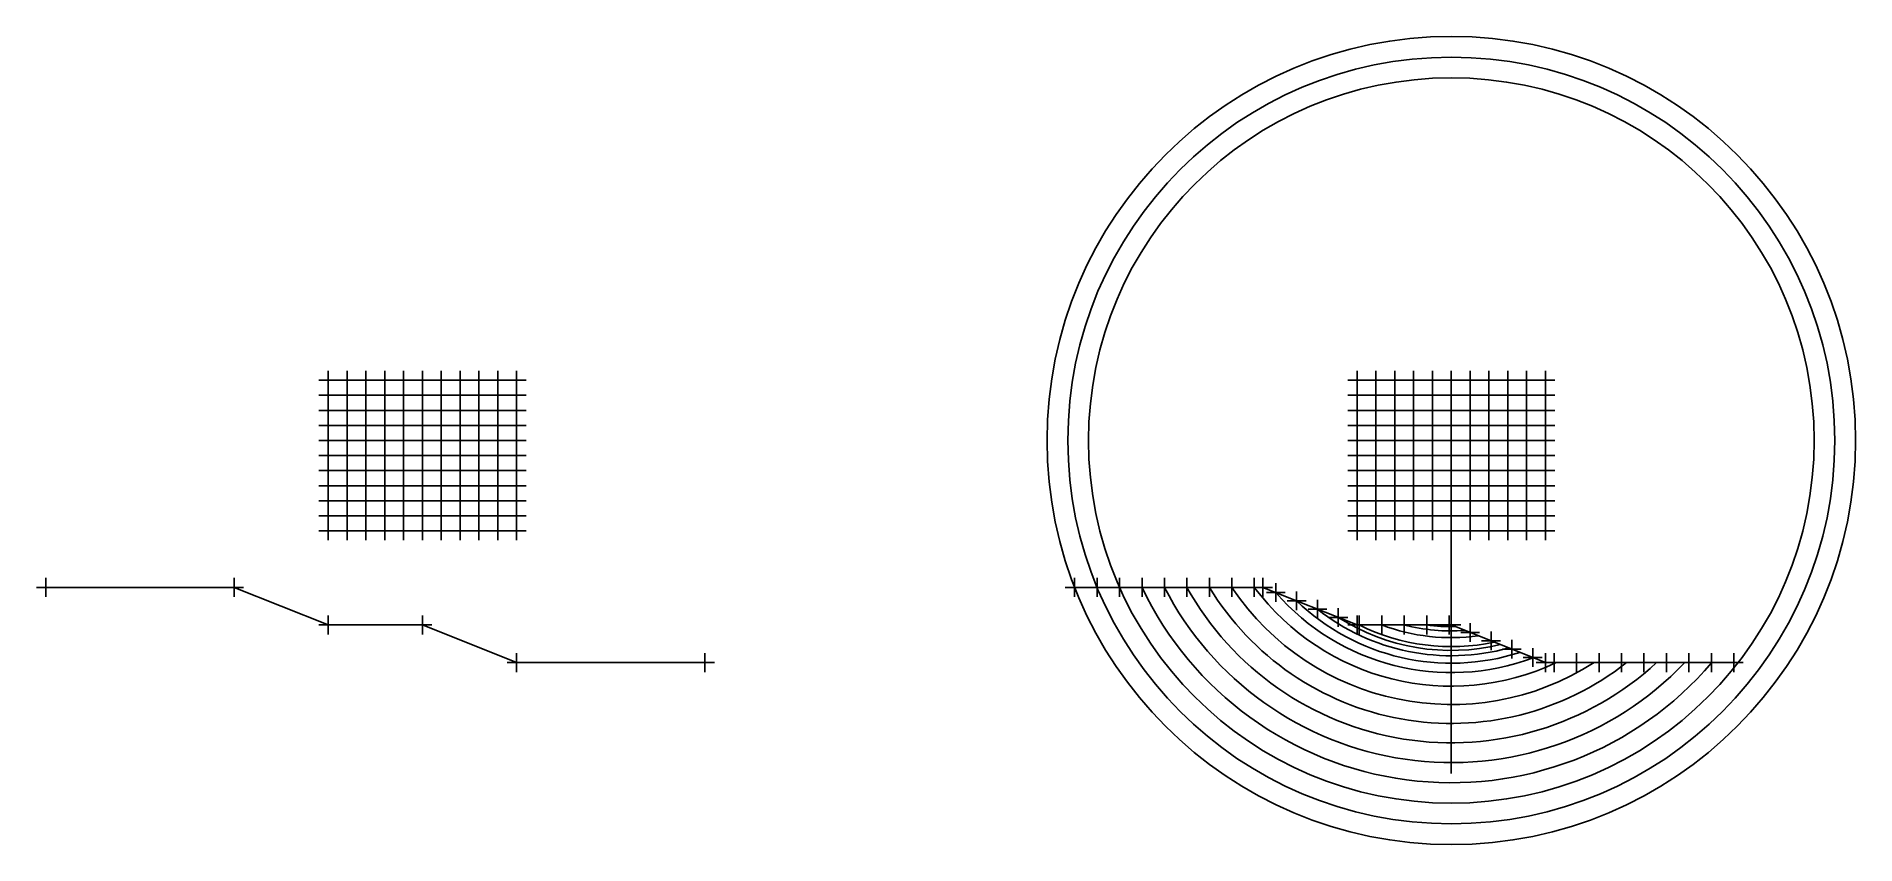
# Model space of a CAD drawing. Header units: millimetres. Extents: x 9.5 to 106.1, y -4.7 to 38.3.
import ezdxf

# ---------------------------------------------------------------- set-up
doc = ezdxf.new("R2010")
doc.units = ezdxf.units.MM
doc.header["$PDMODE"] = 2
doc.header["$PDSIZE"] = 0.5
for name, color, linetype in [('Entrada_salida', 5, 'Continuous'), ('Puntos', 1, 'Continuous'), ('Seccion', 70, 'Continuous')]:
    doc.layers.add(name, color=color, linetype=linetype)

msp = doc.modelspace()

# ---------------------------------------------------------------- linework, layer by layer
at = {"layer": 'Entrada_salida'}
for points in [[(25, 20), (35, 20)], [(25, 20), (25, 12)], [(26, 20), (26, 12)], [(27, 20), (27, 12)], [(28, 20), (28, 12)], [(29, 20), (29, 12)], [(30, 20), (30, 12)], [(31, 20), (31, 12)], [(32, 20), (32, 12)], [(33, 20), (33, 12)], [(34, 20), (34, 12)], [(35, 20), (35, 12)], [(79.63, 20), (89.63, 20)], [(79.63, 20), (79.63, 12)], [(80.63, 20), (80.63, 12)], [(81.63, 20), (81.63, 12)], [(82.63, 20), (82.63, 12)], [(83.63, 20), (83.63, 12)], [(84.63, 20), (84.63, 12)], [(85.63, 20), (85.63, 12)], [(86.63, 20), (86.63, 12)], [(87.63, 20), (87.63, 12)], [(88.63, 20), (88.63, 12)], [(89.63, 20), (89.63, 12)], [(25, 19.2), (35, 19.2)], [(25, 18.4), (35, 18.4)], [(79.63, 19.2), (89.63, 19.2)], [(79.63, 18.4), (89.63, 18.4)], [(25, 17.6), (35, 17.6)], [(79.63, 17.6), (89.63, 17.6)], [(25, 16.8), (35, 16.8)], [(79.63, 16.8), (89.63, 16.8)], [(25, 16), (35, 16)], [(79.63, 16), (89.63, 16)], [(25, 15.2), (35, 15.2)], [(79.63, 15.2), (89.63, 15.2)], [(25, 14.4), (35, 14.4)], [(25, 13.6), (35, 13.6)], [(79.63, 14.4), (89.63, 14.4)], [(79.63, 13.6), (89.63, 13.6)], [(25, 12.8), (35, 12.8)], [(79.63, 12.8), (89.63, 12.8)], [(25, 12), (35, 12)], [(79.63, 12), (89.63, 12)]]:
    msp.add_lwpolyline(points, dxfattribs=at)
at = {"layer": 'Entrada_salida', "color": 3}
msp.add_lwpolyline([(84.63, 16.8), (84.63, -0.884)], dxfattribs=at)
for radius in [21.467, 20.361, 19.265]:
    msp.add_circle((84.63, 16.8), radius, dxfattribs=at)
for radius, start, end in [(18.181, 205.40513, 319.53193), (17.112, 207.11817, 316.40275), (16.06, 209.05759, 312.71311), (15.029, 211.26596, 308.2635), (14.023, 213.79525, 302.70419), (13.049, 216.70855, 295.27345), (12.33, 220.89035, 290.64156), (11.831, 226.02816, 287.92498), (11.434, 231.56978, 285.47001), (11.152, 237.45, 283.51846), (10.95, 243.50661, 281.99972), (10.473, 249.3551, 277.87294), (10.114, 255.68896, 274.08461), (9.887, 262.39968, 271.22571), (9.801, 269.32586, 270.00991)]:
    msp.add_arc((84.63, 16.8), radius, start, end, dxfattribs=at)
at = {"layer": 'Entrada_salida'}
for p in [(25, 20), (26, 20), (27, 20), (28, 20), (29, 20), (30, 20), (31, 20), (32, 20), (33, 20), (34, 20), (35, 20), (79.63, 20), (80.63, 20), (81.63, 20), (82.63, 20), (83.63, 20), (84.63, 20), (85.63, 20), (86.63, 20), (87.63, 20), (88.63, 20), (89.63, 20), (25, 19.2), (35, 19.2), (79.63, 19.2), (89.63, 19.2), (25, 18.4), (35, 18.4), (79.63, 18.4), (89.63, 18.4), (25, 17.6), (35, 17.6), (79.63, 17.6), (89.63, 17.6), (25, 16.8), (25, 16), (35, 16.8), (35, 16), (79.63, 16.8), (79.63, 16), (89.63, 16.8), (89.63, 16), (25, 15.2), (35, 15.2), (79.63, 15.2), (89.63, 15.2), (25, 14.4), (35, 14.4), (79.63, 14.4), (89.63, 14.4), (25, 13.6), (35, 13.6), (79.63, 13.6), (89.63, 13.6), (25, 12.8), (35, 12.8), (79.63, 12.8), (89.63, 12.8), (25, 12), (26, 12), (27, 12), (28, 12), (29, 12), (30, 12), (31, 12), (32, 12), (33, 12), (34, 12), (35, 12), (79.63, 12), (80.63, 12), (81.63, 12), (82.63, 12), (83.63, 12), (84.63, 12), (85.63, 12), (86.63, 12), (87.63, 12), (88.63, 12), (89.63, 12)]:
    msp.add_point(p, dxfattribs=at)
at = {"layer": 'Entrada_salida', "color": 3}
for p in [(65.822, 9), (67.014, 9), (68.207, 9), (69.399, 9), (70.591, 9), (71.784, 9), (72.976, 9), (74.168, 9), (75.308, 8.728), (76.415, 8.286), (77.522, 7.843), (78.63, 7.4), (79.745, 7), (80.937, 7), (82.13, 7), (83.322, 7), (84.514, 7), (85.63, 6.6), (86.737, 6.157), (87.844, 5.714), (88.951, 5.272), (90.091, 5), (91.283, 5), (92.475, 5), (93.668, 5), (94.86, 5), (96.053, 5), (97.245, 5), (98.437, 5)]:
    msp.add_point(p, dxfattribs=at)
at = {"layer": 'Puntos'}
for p in [(10, 9), (20, 9), (64.63, 9), (74.63, 9), (25, 7), (30, 7), (79.63, 7), (84.63, 7), (35, 5), (45, 5), (89.63, 5), (99.63, 5)]:
    msp.add_point(p, dxfattribs=at)
at = {"layer": 'Seccion'}
for points in [[(10, 9), (20, 9), (25, 7), (30, 7), (35, 5), (45, 5)], [(64.63, 9), (74.63, 9), (79.63, 7), (84.63, 7), (89.63, 5), (99.63, 5)]]:
    msp.add_lwpolyline(points, dxfattribs=at)

doc.saveas('drawing.dxf')
